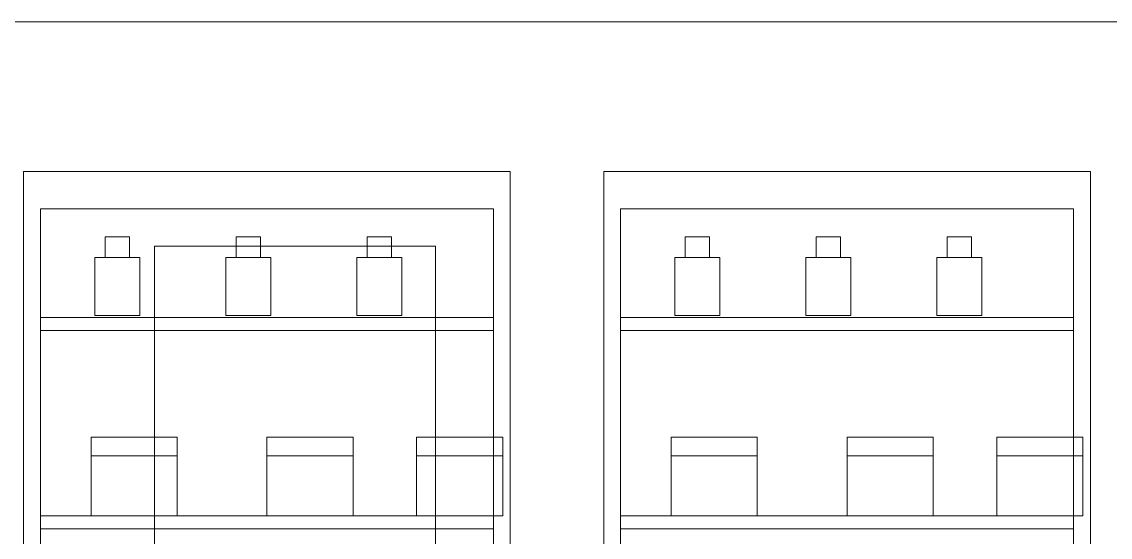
# Model space of a CAD drawing. Header units: millimetres. Extents: x -1336 to 24201, y -1370 to 16142.
# Drawn here: x 18745 to 21653, y 6422 to 7800 of the extents above; entities that cross this region are included whole.
import ezdxf

# ---------------------------------------------------------------- set-up
doc = ezdxf.new("R2010")
doc.units = ezdxf.units.MM
for name, color, linetype, lineweight in [('A-DOOR', 7, 'Continuous', 13), ('A-ELEVATION', 7, 'Continuous', 13), ('A-SHELF-OPEN', 7, 'Continuous', 13)]:
    doc.layers.add(name, color=color, linetype=linetype, lineweight=lineweight)

msp = doc.modelspace()

# ---------------------------------------------------------------- linework, layer by layer
at = {"layer": 'A-DOOR'}
msp.add_lwpolyline([(19100, 5000), (19850, 5000), (19850, 7200), (19100, 7200)], close=True, dxfattribs=at)
at = {"layer": 'A-ELEVATION'}
msp.add_lwpolyline([(15000, 5000), (23700, 5000), (23700, 7800), (15000, 7800)], close=True, dxfattribs=at)
at = {"layer": 'A-SHELF-OPEN'}
for p, q in [((18930, 6640), (19160, 6640)), ((19400, 6640), (19630, 6640)), ((19800, 6640), (20030, 6640)), ((20480, 6640), (20710, 6640)), ((20950, 6640), (21180, 6640)), ((21350, 6640), (21580, 6640))]:
    msp.add_line(p, q, dxfattribs=at)
for points in [[(18750, 5000), (20050, 5000), (20050, 7400), (18750, 7400)], [(20300, 5000), (21600, 5000), (21600, 7400), (20300, 7400)], [(18795, 5140), (20005, 5140), (20005, 7300), (18795, 7300)], [(20345, 5140), (21555, 5140), (21555, 7300), (20345, 7300)], [(18967.6, 7170.4), (19032.4, 7170.4), (19032.4, 7225), (18967.6, 7225)], [(19317.6, 7170.4), (19382.4, 7170.4), (19382.4, 7225), (19317.6, 7225)], [(19667.6, 7170.4), (19732.4, 7170.4), (19732.4, 7225), (19667.6, 7225)], [(20517.6, 7170.4), (20582.4, 7170.4), (20582.4, 7225), (20517.6, 7225)], [(20867.6, 7170.4), (20932.4, 7170.4), (20932.4, 7225), (20867.6, 7225)], [(21217.6, 7170.4), (21282.4, 7170.4), (21282.4, 7225), (21217.6, 7225)], [(18940, 7015), (19060, 7015), (19060, 7170.4), (18940, 7170.4)], [(19290, 7015), (19410, 7015), (19410, 7170.4), (19290, 7170.4)], [(19640, 7015), (19760, 7015), (19760, 7170.4), (19640, 7170.4)], [(20490, 7015), (20610, 7015), (20610, 7170.4), (20490, 7170.4)], [(20840, 7015), (20960, 7015), (20960, 7170.4), (20840, 7170.4)], [(21190, 7015), (21310, 7015), (21310, 7170.4), (21190, 7170.4)], [(18795, 6975), (20005, 6975), (20005, 7010), (18795, 7010)], [(20345, 6975), (21555, 6975), (21555, 7010), (20345, 7010)], [(18930, 6480), (19160, 6480), (19160, 6690), (18930, 6690)], [(19400, 6480), (19630, 6480), (19630, 6690), (19400, 6690)], [(19800, 6480), (20030, 6480), (20030, 6690), (19800, 6690)], [(20480, 6480), (20710, 6480), (20710, 6690), (20480, 6690)], [(20950, 6480), (21180, 6480), (21180, 6690), (20950, 6690)], [(21350, 6480), (21580, 6480), (21580, 6690), (21350, 6690)], [(18795, 6445), (20005, 6445), (20005, 6480), (18795, 6480)], [(20345, 6445), (21555, 6445), (21555, 6480), (20345, 6480)]]:
    msp.add_lwpolyline(points, close=True, dxfattribs=at)

doc.saveas('drawing.dxf')
